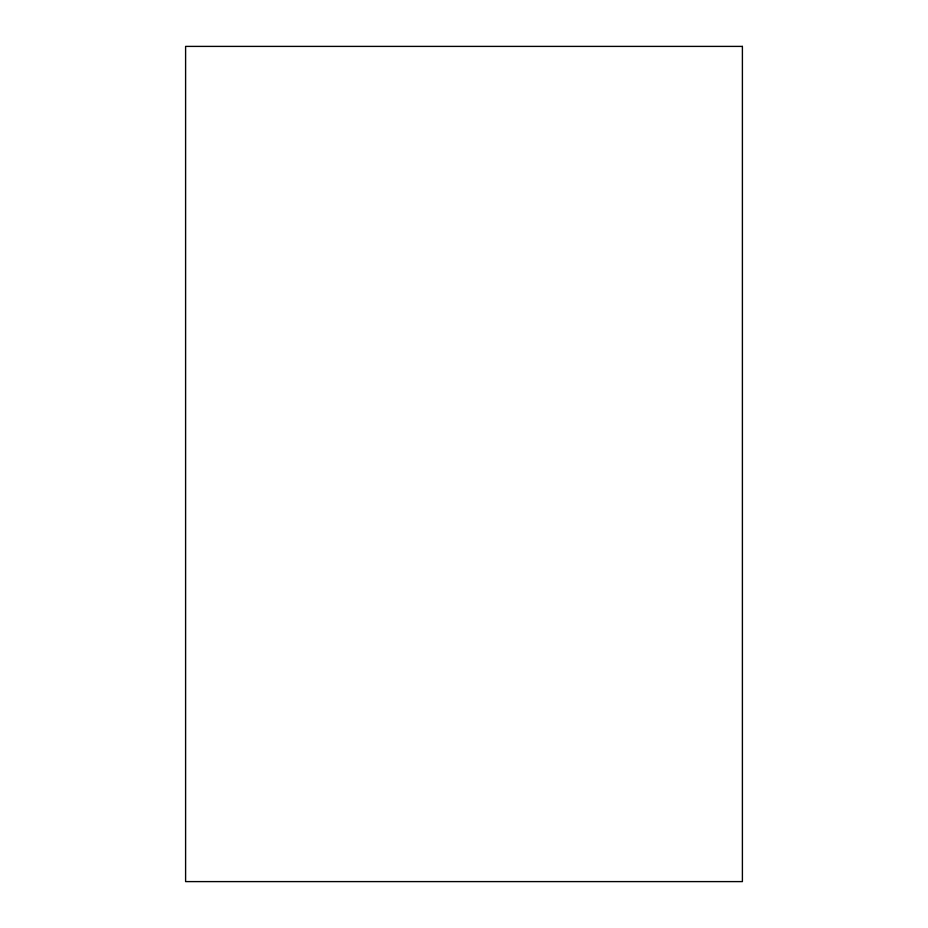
<?xml version="1.0" encoding="UTF-8"?>
<svg xmlns="http://www.w3.org/2000/svg" width="928" height="928" viewBox="0 0 928 928"><rect width="100%" height="100%" fill="white"/><g stroke="black" fill="none" stroke-linecap="round" stroke-linejoin="round"><path stroke-width="1.39" d="M742.4 46.4L185.6 46.4L185.6 881.6L742.4 881.6L742.4 46.4"/></g></svg>
